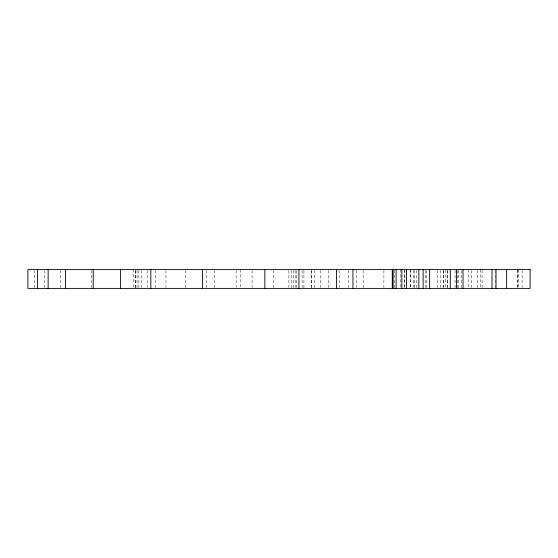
<?xml version="1.0" encoding="UTF-8"?>
<svg xmlns="http://www.w3.org/2000/svg" width="558" height="558" viewBox="0 0 558 558"><rect width="100%" height="100%" fill="white"/><g stroke="black" fill="none" stroke-linecap="round" stroke-linejoin="round"><path stroke-width="0.42" stroke-dasharray="2.79 2.09" d="M522.093 270.456L522.093 287.544M518.298 269.605L518.298 287.544M517.817 269.605L517.817 287.544M517.573 270.456L517.573 287.544M495.155 270.456L495.155 287.544M482.091 270.456L482.091 287.544M480.55 269.605L480.55 287.544M477.411 270.456L477.411 287.544M471.594 270.456L471.594 287.544M468.72 269.605L468.72 287.544M461.717 270.456L461.717 287.544M458.704 270.456L458.704 287.544M457.769 270.456L457.769 287.544M455.049 270.456L455.049 287.544M447.635 270.456L447.635 287.544M447.174 270.456L447.174 287.544M445.696 269.605L445.696 287.544M443.694 270.456L443.694 287.544M443.254 270.456L443.254 287.544M440.185 270.456L440.185 287.544M437.409 270.456L437.409 287.544M426.528 270.456L426.528 287.544M425.161 270.456L425.161 287.544M416.624 270.456L416.624 287.544M414.58 270.456L414.58 287.544M413.29 270.456L413.29 287.544M410.583 269.605L410.583 287.544M410.36 269.605L410.36 287.544M404.508 269.605L404.508 287.544M404.32 270.456L404.32 287.544M400.212 269.605L400.212 287.544M394.332 270.456L394.332 287.544M383.897 270.456L383.897 287.544M363.132 270.456L363.132 288.395M356.248 270.456L356.248 287.544M348.513 270.456L348.513 287.544M339.159 270.456L339.159 287.544M328.529 270.456L328.529 287.544M320.738 270.456L320.738 287.544M314.238 270.456L314.238 287.544M311.399 270.456L311.399 287.544M311.218 270.456L311.218 287.544M303.929 270.456L303.929 288.395M302.115 270.456L302.115 287.544M296.207 270.456L296.207 287.544M295.154 270.456L295.154 287.544M293.703 270.456L293.703 287.544M291.276 270.456L291.276 288.395M288.891 270.456L288.891 287.544M273.329 270.456L273.329 287.544M252.07 270.456L252.07 287.544M240.47 269.605L240.47 287.544M236.125 270.456L236.125 287.544M214.614 270.456L214.614 287.544M206.488 270.456L206.488 287.544M185.779 270.456L185.779 287.544M165.949 270.456L165.949 287.544M155.57 270.456L155.57 287.544M147.654 270.456L147.654 287.544M141.293 270.456L141.293 287.544M138.837 270.456L138.837 287.544M137.045 270.456L137.045 287.544M135.468 270.456L135.468 288.395M135.21 270.456L135.21 287.544M133.585 269.605L133.536 287.544M91.435 270.456L91.435 287.544M60.55 270.456L60.55 287.544M44.354 270.456L44.354 287.544M34.233 270.456L34.233 287.544"/><path stroke-width="0.84" d="M506.643 269.605L506.643 288.395M496.006 269.605L496.006 288.395M492.023 269.605L492.023 288.395M463.028 269.605L463.028 288.395M456.563 269.605L456.563 288.395M450.299 269.605L450.299 288.395M429.66 269.605L429.66 288.395M423.103 269.605L423.103 288.395M418.863 269.605L418.863 288.395M406.559 269.605L406.559 288.395M401.851 269.605L401.851 288.395M396.131 269.605L396.131 288.395M393.139 269.605L393.139 288.395M392.281 269.605L392.281 288.395M352.956 269.605L352.956 288.395M336.572 269.605L336.572 288.395M298.955 269.605L298.955 288.395M264.862 269.605L264.862 288.395M202.491 269.605L202.491 288.395M150.841 269.605L150.841 288.395M120.612 269.605L120.612 288.395M93.221 269.605L93.221 288.395M65.488 269.605L65.488 288.395M48.134 269.605L48.134 288.395M37.407 269.605L37.407 288.395M530.1 269.605L27.9 269.605L27.9 288.395L530.1 288.395L530.1 269.605"/></g></svg>
